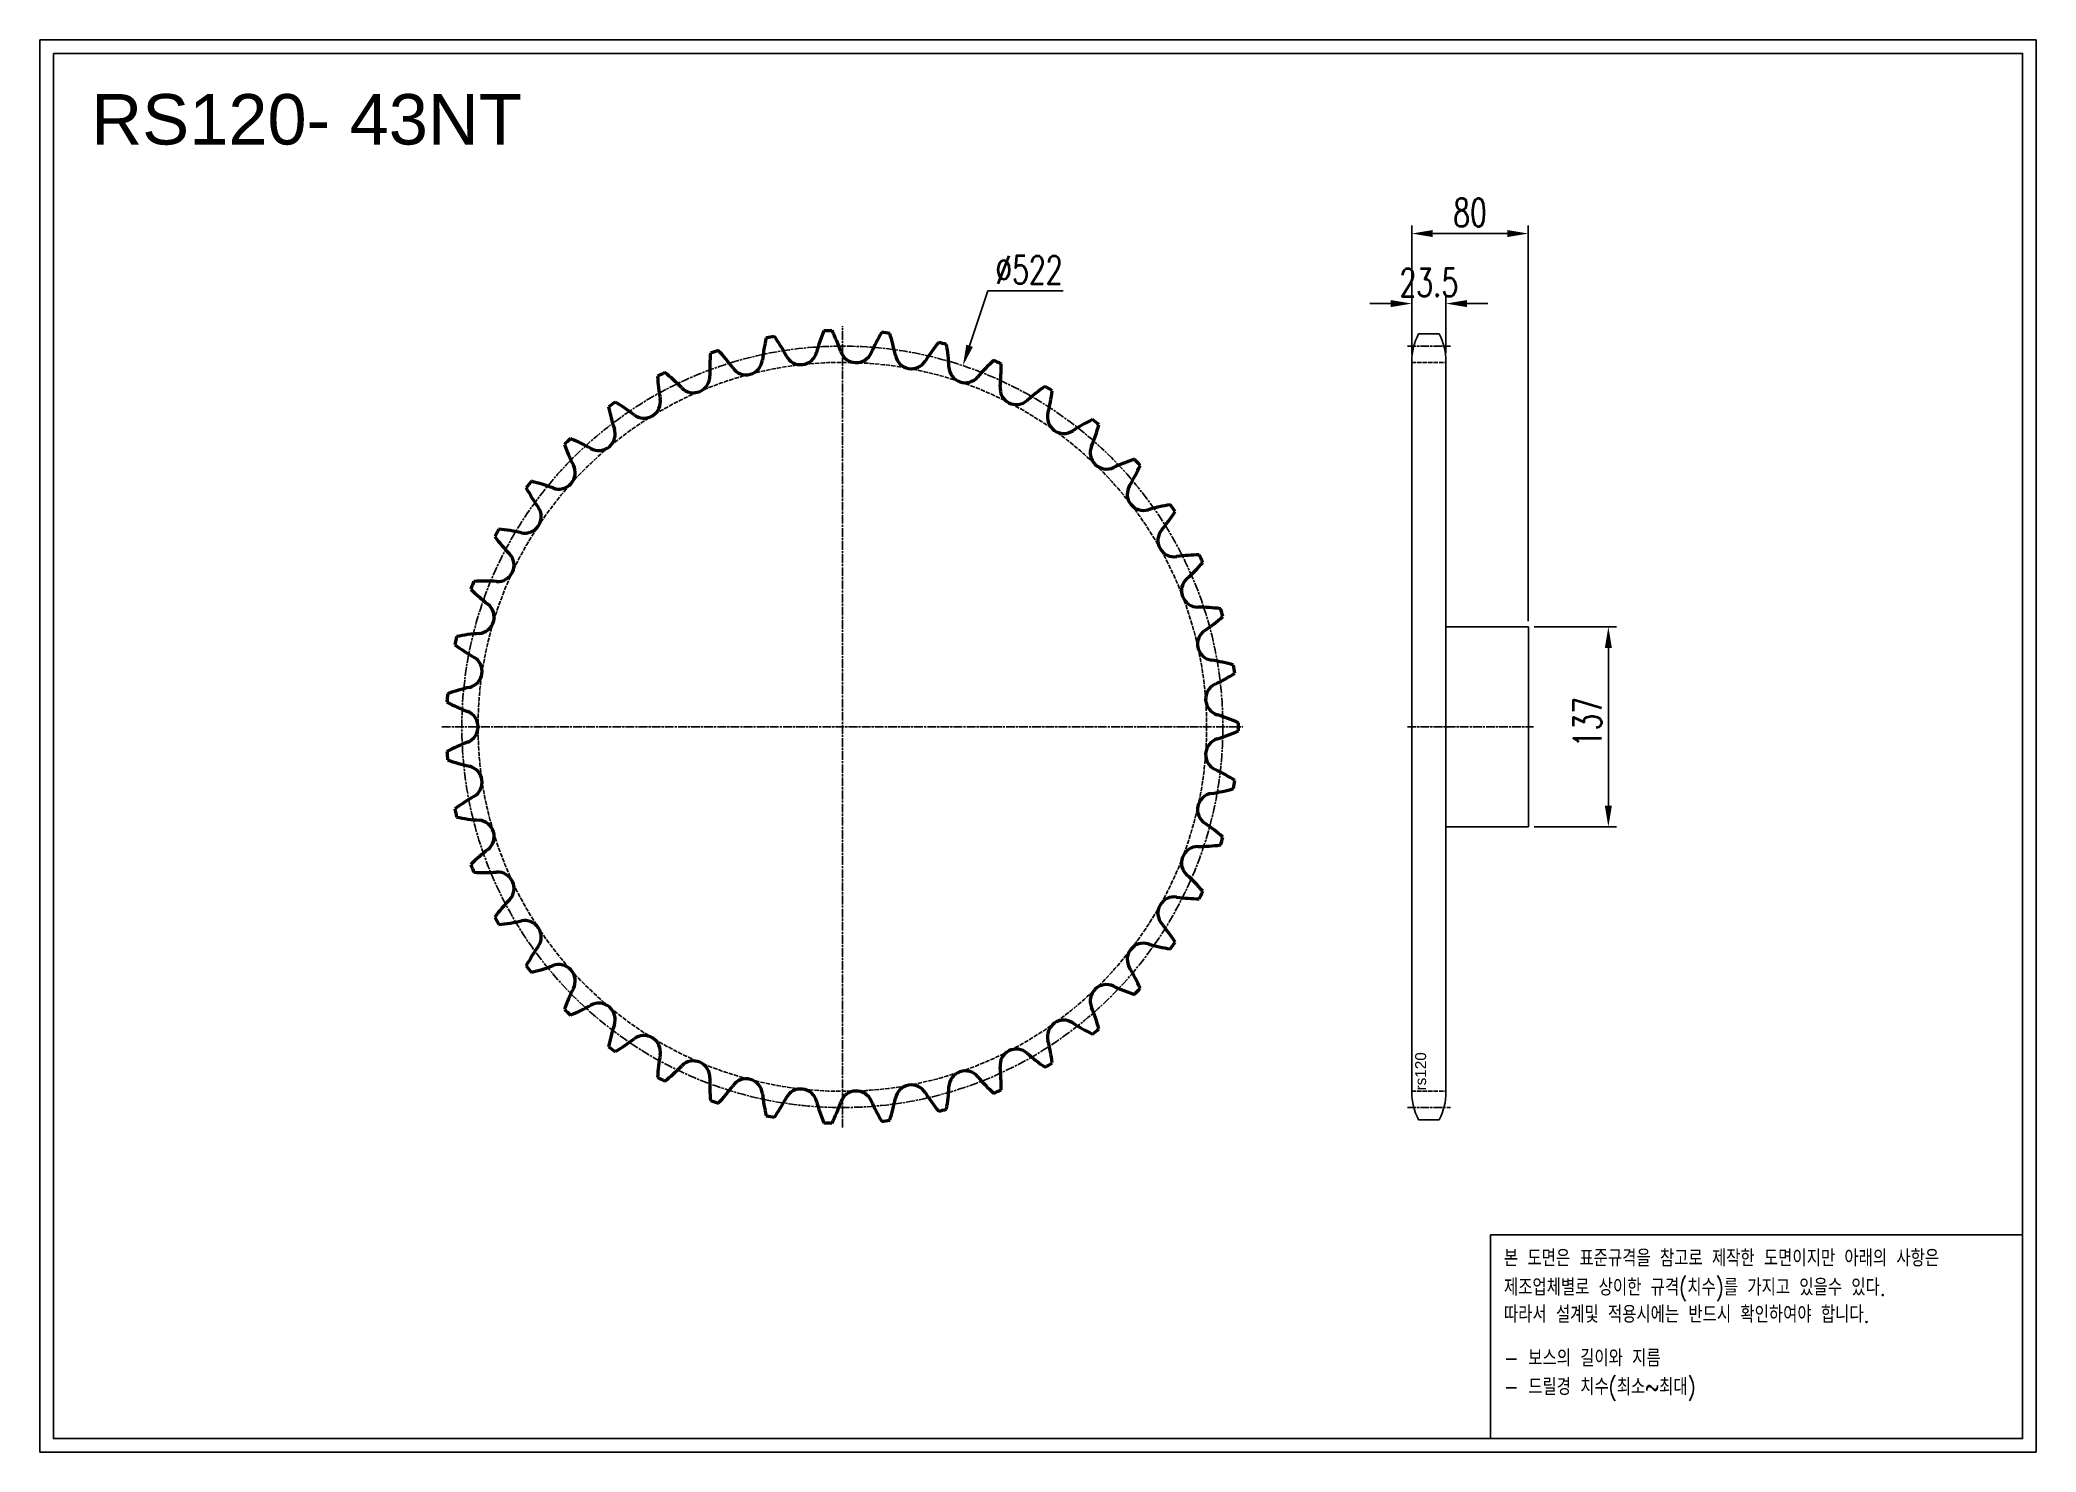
# Model space of a CAD drawing. Header units: millimetres. Extents: x -63511 to -62142, y 42126 to 43094.
import ezdxf

# ---------------------------------------------------------------- set-up
doc = ezdxf.new("R2010")
doc.units = ezdxf.units.MM
for name, pattern in [('AM_ISO02W050', [7.5, 6, -1.5]), ('AM_ISO02W050x2', [3.75, 3, -0.75]), ('AM_ISO08W050', [18, 12, -1.5, 3, -1.5]), ('AM_ISO08W050x2', [9, 6, -0.75, 1.5, -0.75])]:
    doc.linetypes.add(name, pattern=pattern)
for name, color, linetype, lineweight in [('AM_0N', 7, 'Continuous', 50), ('AM_3N', 6, 'AM_ISO02W050', 25), ('AM_7', 4, 'AM_ISO08W050', 25), ('AM_7N', 4, 'AM_ISO08W050', 25)]:
    doc.layers.add(name, color=color, linetype=linetype, lineweight=lineweight)
doc.layers.add('S-DIM', color=7, linetype='Continuous')
doc.styles.add('HAN', font='ROMANS.shx', dxfattribs={"width": 0.7, "bigfont": 'whgtxt.shx'})
doc.styles.add('HSG', font='SIMPLEX.shx', dxfattribs={"width": 0.7, "bigfont": 'HSG.shx'})
doc.styles.get("Standard").update_dxf_attribs({"font": 'arial.ttf'})
doc.dimstyles.new('APP32', dxfattribs={"dimscale": 8, "dimtxt": 2.4, "dimasz": 1.8, "dimexe": 0.7, "dimexo": 0.5, "dimgap": 0.6, "dimtad": 1, "dimtoh": 1, "dimdec": 1, "dimrnd": 0.01, "dimzin": 9, "dimdsep": 46, "dimtxsty": 'HSG', "dimcen": 0, "dimclrd": 1, "dimclre": 1, "dimclrt": 256, "dimazin": 2, "dimtp": 1, "dimtm": 1, "dimtfac": 0.5, "dimtdec": 1, "dimtofl": 0, "dimtmove": 0, "dimatfit": 3, "dimfxl": 0, "dimtvp": 1, "dimtolj": 2, "dimlwd": -1, "dimlwe": -1, "dimarcsym": 0})

# ---------------------------------------------------------------- blocks, each defined once
blk = doc.blocks.new('*D1')
at = {"layer": 'Defpoints', "color": 0, "transparency": 16777216}
for p in [(-62878.1, 42870.6), (-63043.5, 42375.5)]:
    blk.add_point(p, dxfattribs=at)
at = {"layer": 'S-DIM', "color": 1, "transparency": 16777216}
for p, q in [((-62861, 42921.9), (-62873.5, 42884.2)), ((-62809.4, 42921.9), (-62861, 42921.9))]:
    blk.add_line(p, q, dxfattribs=at)
blk.add_solid([(-62875.8, 42885), (-62871.3, 42883.5), (-62878.1, 42870.6)], dxfattribs=at)
at = {"layer": 'S-DIM', "transparency": 16777216, "insert": (-62832.8, 42936.3), "char_height": 19.2, "attachment_point": 5, "style": 'HSG'}
blk.add_mtext('\\A2;∅522', dxfattribs=at)
blk = doc.blocks.new('*D2')
at = {"layer": 'Defpoints', "color": 0, "transparency": 16777216}
for p in [(-62490.3, 42691.5), (-62490.3, 42554.5), (-62435.4, 42554.5)]:
    blk.add_point(p, dxfattribs=at)
at = {"layer": 'S-DIM', "color": 1, "transparency": 16777216}
for p, q in [((-62486.3, 42691.5), (-62429.8, 42691.5)), ((-62435.4, 42677.1), (-62435.4, 42568.9)), ((-62486.3, 42554.5), (-62429.8, 42554.5))]:
    blk.add_line(p, q, dxfattribs=at)
for points in [[(-62437.8, 42677.1), (-62433, 42677.1), (-62435.4, 42691.5)], [(-62437.8, 42568.9), (-62433, 42568.9), (-62435.4, 42554.5)]]:
    blk.add_solid(points, dxfattribs=at)
at = {"layer": 'S-DIM', "transparency": 16777216, "insert": (-62449.8, 42626.3), "char_height": 19.2, "attachment_point": 5, "rotation": 90, "style": 'HSG'}
blk.add_mtext('\\A2;137', dxfattribs=at)
blk = doc.blocks.new('*D3')
at = {"layer": 'Defpoints', "color": 0, "transparency": 16777216}
for p in [(-62546.8, 42913.2), (-62570.3, 42874.2), (-62546.8, 42875.2)]:
    blk.add_point(p, dxfattribs=at)
at = {"layer": 'S-DIM', "color": 1, "transparency": 16777216}
for p, q in [((-62584.7, 42913.2), (-62599.1, 42913.2)), ((-62570.3, 42878.2), (-62570.3, 42918.8)), ((-62546.8, 42879.2), (-62546.8, 42918.8)), ((-62532.4, 42913.2), (-62518, 42913.2))]:
    blk.add_line(p, q, dxfattribs=at)
for points in [[(-62584.7, 42915.6), (-62584.7, 42910.8), (-62570.3, 42913.2)], [(-62532.4, 42915.6), (-62532.4, 42910.8), (-62546.8, 42913.2)]]:
    blk.add_solid(points, dxfattribs=at)
at = {"layer": 'S-DIM', "transparency": 16777216, "insert": (-62558.5, 42927.6), "char_height": 19.2, "attachment_point": 5, "style": 'HSG'}
blk.add_mtext('\\A2;23.5', dxfattribs=at)
blk = doc.blocks.new('*D4')
at = {"layer": 'Defpoints', "color": 0, "transparency": 16777216}
for p in [(-62490.3, 42961.2), (-62570.3, 42874.2), (-62490.3, 42691.5)]:
    blk.add_point(p, dxfattribs=at)
at = {"layer": 'S-DIM', "color": 1, "transparency": 16777216}
for p, q in [((-62570.3, 42878.2), (-62570.3, 42966.8)), ((-62490.3, 42695.5), (-62490.3, 42966.8)), ((-62555.9, 42961.2), (-62504.7, 42961.2))]:
    blk.add_line(p, q, dxfattribs=at)
for points in [[(-62555.9, 42963.6), (-62555.9, 42958.8), (-62570.3, 42961.2)], [(-62504.7, 42963.6), (-62504.7, 42958.8), (-62490.3, 42961.2)]]:
    blk.add_solid(points, dxfattribs=at)
at = {"layer": 'S-DIM', "transparency": 16777216, "insert": (-62530.3, 42975.6), "char_height": 19.2, "attachment_point": 5, "style": 'HSG'}
blk.add_mtext('\\A2;80', dxfattribs=at)
blk = doc.blocks.new('notice1')
at = {"color": 4}
blk.add_lwpolyline([(-22142.12, 1735.9), (-22053.8, 1735.9), (-22053.8, 1702.07), (-22142.12, 1702.07)], close=True, dxfattribs=at)
at = {"color": 4, "style": 'HAN', "width": 0.8}
for s, p in [('본 도면은 표준규격을 참고로 제작한 도면이지만 아래의 사항은', (-22139.9, 1730.62)), ('제조업체별로 상이한 규격(치수)를 가지고 있을수 있다.', (-22139.9, 1725.78)), ('따라서 설계및 적용시에는 반드시 확인하여야 합니다.', (-22139.9, 1721.28)), ('- 보스의 길이와 지름', (-22139.9, 1714.03)), ('- 드릴경 치수(최소~최대)', (-22139.9, 1709.27))]:
    blk.add_text(s, height=2.7949, dxfattribs=at).set_placement(p)

msp = doc.modelspace()

# ---------------------------------------------------------------- linework, layer by layer
for p, q in [((-62565.53, 42892.43), (-62551.5, 42892.43)), ((-62570.27, 42873.43), (-62570.27, 42372.65)), ((-62546.77, 42873.43), (-62546.77, 42372.65)), ((-62546.77, 42691.54), (-62490.27, 42691.54)), ((-62490.27, 42691.54), (-62490.27, 42554.54)), ((-62490.27, 42554.54), (-62546.77, 42554.54)), ((-62565.53, 42353.65), (-62551.5, 42353.65))]:
    msp.add_line(p, q)
for points in [[(-63511.18, 43093.94), (-62142.03, 43093.94), (-62142.03, 42125.86), (-63511.18, 42125.86)], [(-63501.96, 43084.72), (-62151.25, 43084.72), (-62151.25, 42135.08), (-63501.96, 42135.08)]]:
    msp.add_lwpolyline(points, close=True)
for centre, start, end in [((-62529.77, 42873.43), 152.02179, 180), ((-62587.27, 42873.43), 0, 27.97821), ((-62529.77, 42372.65), 180, 207.97821), ((-62587.27, 42372.65), 332.02179, 0)]:
    msp.add_arc(centre, 40.5, start, end)
at = {"layer": 'AM_0N'}
for centre, radius, start, end in [((-62896.39, 42861.02), 120.04, 166.17639, 173.60465), ((-62960.8, 42623.04), 271.71, 99.86432, 101.06591), ((-63105.98, 42822.3), 120.04, 27.32558, 34.75384), ((-62862.43, 42849.1), 120.04, 157.8043, 165.23256), ((-62960.8, 42623.04), 271.71, 91.49223, 92.69382), ((-63075.42, 42841.32), 120.04, 18.95349, 26.38175), ((-62830.56, 42832.37), 120.04, 149.43221, 156.86047), ((-62960.8, 42623.04), 271.71, 83.12013, 84.32173), ((-63042.42, 42855.68), 120.04, 10.5814, 18.00965), ((-62801.47, 42811.18), 120.04, 141.06011, 148.48837), ((-62960.8, 42623.04), 271.71, 74.74804, 75.94963), ((-63007.68, 42865.09), 120.04, 2.2093, 9.63756), ((-62931.73, 42867.86), 120.04, 174.54849, 181.97674), ((-62960.8, 42623.04), 271.71, 108.23641, 109.438), ((-63133.45, 42799.04), 120.04, 35.69767, 43.12593), ((-63026.84, 42875.64), 11.23, 215.69767, 353.60465), ((-62989.36, 42882.56), 11.23, 207.32558, 345.23256), ((-62951.27, 42883.96), 11.23, 198.95349, 336.86047), ((-62913.38, 42879.79), 11.23, 190.5814, 328.48837), ((-62876.5, 42870.15), 11.23, 182.2093, 320.11628), ((-62775.78, 42785.97), 120.04, 132.68802, 140.11628), ((-62960.8, 42623.04), 271.71, 66.37595, 67.57754), ((-62971.93, 42869.33), 120.04, 353.83721, 1.26547), ((-62960.8, 42623.04), 271.71, 116.60851, 117.8101), ((-62967.68, 42869.49), 120.04, 182.92058, 190.34884), ((-63157.23, 42772.03), 120.04, 44.06977, 51.49803), ((-63062.92, 42863.33), 11.23, 224.06977, 1.97674), ((-62841.42, 42855.24), 11.23, 173.83721, 311.74419), ((-62754.03, 42757.3), 120.04, 124.31593, 131.74419), ((-62960.8, 42623.04), 271.71, 58.00386, 59.20545), ((-62960.8, 42623.04), 271.71, 124.9806, 126.18219), ((-63003.49, 42865.86), 120.04, 191.29267, 198.72093), ((-63176.83, 42741.84), 120.04, 52.44186, 59.87012), ((-63096.81, 42845.9), 11.23, 232.44186, 10.34884), ((-62935.96, 42868.33), 120.04, 345.46512, 352.89338), ((-63127.81, 42823.73), 11.23, 240.81395, 18.72093), ((-62808.89, 42835.38), 11.23, 165.46512, 303.37209), ((-62736.68, 42725.76), 120.04, 115.94383, 123.37209), ((-62900.51, 42862.09), 120.04, 337.09302, 344.52128), ((-62960.8, 42623.04), 271.71, 49.63176, 50.83335), ((-62960.8, 42623.04), 271.71, 133.35269, 134.55428), ((-63038.39, 42857.05), 120.04, 199.66476, 207.09302), ((-63191.83, 42709.12), 120.04, 60.81395, 68.24221), ((-62779.59, 42811), 11.23, 157.09302, 295), ((-63155.25, 42797.27), 11.23, 249.18605, 27.09302), ((-62724.11, 42692.03), 120.04, 107.57174, 115), ((-62866.34, 42850.77), 120.04, 328.72093, 336.14919), ((-62960.8, 42623.04), 271.71, 41.25967, 42.46126), ((-62960.8, 42623.04), 271.71, 141.72479, 142.92638), ((-63071.64, 42843.26), 120.04, 208.03686, 215.46512), ((-63201.9, 42674.57), 120.04, 69.18605, 76.61431), ((-62754.15, 42782.61), 11.23, 148.72093, 286.62791), ((-63178.55, 42767.1), 11.23, 257.55814, 35.46512), ((-62716.59, 42656.83), 120.04, 99.19965, 106.62791), ((-62960.8, 42623.04), 271.71, 32.88758, 34.08917), ((-62960.8, 42623.04), 271.71, 150.09688, 151.29847), ((-63206.83, 42638.92), 120.04, 77.55814, 84.9864), ((-62834.19, 42834.59), 120.04, 320.34884, 327.7771), ((-63102.52, 42824.78), 120.04, 216.40895, 223.83721), ((-62733.12, 42750.82), 11.23, 140.34884, 278.25581), ((-63197.2, 42733.86), 11.23, 265.93023, 43.83721), ((-62714.27, 42620.92), 120.04, 90.82756, 98.25581), ((-62804.74, 42813.9), 120.04, 311.97674, 319.405), ((-62960.8, 42623.04), 271.71, 24.51548, 25.71707), ((-62960.8, 42623.04), 271.71, 158.46897, 159.67056), ((-63130.38, 42802), 120.04, 224.78104, 232.2093), ((-63206.52, 42602.93), 120.04, 85.93023, 93.35849), ((-62716.94, 42716.31), 11.23, 131.97674, 269.88372), ((-63210.82, 42698.26), 11.23, 274.30233, 52.2093), ((-62717.21, 42585.04), 120.04, 82.45546, 89.88372), ((-62960.8, 42623.04), 271.71, 16.14339, 17.34498), ((-62778.62, 42789.14), 120.04, 303.60465, 311.03291), ((-62960.8, 42623.04), 271.71, 166.84106, 168.04266), ((-63154.63, 42775.4), 120.04, 233.15314, 240.5814), ((-63200.97, 42567.36), 120.04, 94.30233, 101.73058), ((-62705.96, 42679.81), 11.23, 123.60465, 261.51163), ((-63219.11, 42661.06), 11.23, 282.67442, 60.5814), ((-62725.34, 42549.98), 120.04, 74.08337, 81.51163), ((-62960.8, 42623.04), 271.71, 7.7713, 8.97289), ((-63190.31, 42532.99), 120.04, 102.67442, 110.10268), ((-62700.41, 42642.1), 11.23, 115.23256, 253.13953), ((-62756.37, 42760.84), 120.04, 295.23256, 302.66082), ((-62960.8, 42623.04), 271.71, 175.21316, 176.41475), ((-63174.75, 42745.55), 120.04, 241.52523, 248.95349), ((-63221.89, 42623.04), 11.23, 291.04651, 68.95349), ((-62738.49, 42516.48), 120.04, 65.71128, 73.13953), ((-62960.8, 42623.04), 271.71, 359.3992, 0.6008), ((-63174.75, 42500.53), 120.04, 111.04651, 118.47477), ((-62700.41, 42603.98), 11.23, 106.86047, 244.76744), ((-62738.49, 42729.61), 120.04, 286.86047, 294.28872), ((-62960.8, 42623.04), 271.71, 183.58525, 184.78684), ((-63190.31, 42713.1), 120.04, 249.89732, 257.32558), ((-63219.11, 42585.03), 11.23, 299.4186, 77.32558), ((-62725.34, 42696.1), 120.04, 278.48837, 285.91663), ((-62756.37, 42485.24), 120.04, 57.33918, 64.76744), ((-62960.8, 42623.04), 271.71, 351.02711, 352.2287), ((-63154.63, 42470.69), 120.04, 119.4186, 126.84686), ((-62705.96, 42566.27), 11.23, 98.48837, 236.39535), ((-62960.8, 42623.04), 271.71, 191.95734, 193.15894), ((-63200.97, 42678.72), 120.04, 258.26942, 265.69767), ((-63210.82, 42547.82), 11.23, 307.7907, 85.69767), ((-62778.62, 42456.94), 120.04, 48.96709, 56.39535), ((-62716.94, 42529.77), 11.23, 90.11628, 228.02326), ((-62717.21, 42661.04), 120.04, 270.11628, 277.54454), ((-62960.8, 42623.04), 271.71, 342.65502, 343.85661), ((-63130.38, 42444.09), 120.04, 127.7907, 135.21896), ((-62960.8, 42623.04), 271.71, 200.32944, 201.53103), ((-63206.52, 42643.16), 120.04, 266.64151, 274.06977), ((-63197.2, 42512.22), 11.23, 316.16279, 94.06977), ((-62804.74, 42432.19), 120.04, 40.595, 48.02326), ((-63102.52, 42421.3), 120.04, 136.16279, 143.59105), ((-62733.12, 42495.26), 11.23, 81.74419, 219.65116), ((-62714.27, 42625.17), 120.04, 261.74419, 269.17244), ((-62960.8, 42623.04), 271.71, 334.28293, 335.48452), ((-62960.8, 42623.04), 271.71, 208.70153, 209.90312), ((-63206.83, 42607.17), 120.04, 275.0136, 282.44186), ((-63178.55, 42478.98), 11.23, 324.53488, 102.44186), ((-62834.19, 42411.5), 120.04, 32.2229, 39.65116), ((-63071.64, 42402.82), 120.04, 144.53488, 151.96314), ((-62754.15, 42463.47), 11.23, 73.37209, 211.27907), ((-62716.59, 42589.25), 120.04, 253.37209, 260.80035), ((-62960.8, 42623.04), 271.71, 325.91083, 327.11242), ((-62960.8, 42623.04), 271.71, 217.07362, 218.27521), ((-63201.9, 42571.52), 120.04, 283.38569, 290.81395), ((-63155.25, 42448.81), 11.23, 332.90698, 110.81395), ((-62866.34, 42395.32), 120.04, 23.85081, 31.27907), ((-63038.39, 42389.03), 120.04, 152.90698, 160.33524), ((-62779.59, 42435.09), 11.23, 65, 202.90698), ((-62724.11, 42554.05), 120.04, 245, 252.42826), ((-62960.8, 42623.04), 271.71, 317.53874, 318.74033), ((-63191.83, 42536.96), 120.04, 291.75779, 299.18605), ((-63127.81, 42422.36), 11.23, 341.27907, 119.18605), ((-62900.51, 42383.99), 120.04, 15.47872, 22.90698), ((-62960.8, 42623.04), 271.71, 225.44572, 226.64731), ((-63003.49, 42380.23), 120.04, 161.27907, 168.70733), ((-62808.89, 42410.7), 11.23, 56.62791, 194.53488), ((-62736.68, 42520.33), 120.04, 236.62791, 244.05617), ((-62960.8, 42623.04), 271.71, 233.81781, 235.0194), ((-63176.83, 42504.24), 120.04, 300.12988, 307.55814), ((-63096.81, 42400.18), 11.23, 349.65116, 127.55814), ((-62935.96, 42377.76), 120.04, 7.10662, 14.53488), ((-62960.8, 42623.04), 271.71, 309.16665, 310.36824), ((-62967.68, 42376.6), 120.04, 169.65116, 177.07942), ((-63157.23, 42474.05), 120.04, 308.50197, 315.93023), ((-63062.92, 42382.75), 11.23, 358.02326, 135.93023), ((-62841.42, 42390.85), 11.23, 48.25581, 186.16279), ((-62971.93, 42376.75), 120.04, 358.73453, 6.16279), ((-62754.03, 42488.79), 120.04, 228.25581, 235.68407), ((-62960.8, 42623.04), 271.71, 300.79455, 301.99614), ((-62960.8, 42623.04), 271.71, 242.1899, 243.39149), ((-62931.73, 42378.22), 120.04, 178.02326, 185.45151), ((-63133.45, 42447.04), 120.04, 316.87407, 324.30233), ((-63026.84, 42370.45), 11.23, 6.39535, 144.30233), ((-62913.38, 42366.3), 11.23, 31.51163, 169.4186), ((-63007.68, 42381), 120.04, 350.36244, 357.7907), ((-62876.5, 42375.94), 11.23, 39.88372, 177.7907), ((-62775.78, 42460.11), 120.04, 219.88372, 227.31198), ((-62960.8, 42623.04), 271.71, 250.562, 251.76359), ((-62896.39, 42385.07), 120.04, 186.39535, 193.82361), ((-63105.98, 42423.78), 120.04, 325.24616, 332.67442), ((-62989.36, 42363.52), 11.23, 14.76744, 152.67442), ((-62862.43, 42396.98), 120.04, 194.76744, 202.1957), ((-63075.42, 42404.77), 120.04, 333.61825, 341.04651), ((-62951.27, 42362.13), 11.23, 23.13953, 161.04651), ((-62830.56, 42413.71), 120.04, 203.13953, 210.56779), ((-63042.42, 42390.4), 120.04, 341.99035, 349.4186), ((-62801.47, 42434.91), 120.04, 211.51163, 218.93989), ((-62960.8, 42623.04), 271.71, 292.42246, 293.62405), ((-62960.8, 42623.04), 271.71, 258.93409, 260.13568), ((-62960.8, 42623.04), 271.71, 267.30618, 268.50777), ((-62960.8, 42623.04), 271.71, 275.67827, 276.87987), ((-62960.8, 42623.04), 271.71, 284.05037, 285.25196)]:
    msp.add_arc(centre, radius, start, end, dxfattribs=at)
at = {"layer": 'AM_3N', "linetype": 'AM_ISO02W050x2'}
for p, q in [((-62570.27, 42872.9), (-62546.77, 42872.9)), ((-62570.27, 42373.18), (-62546.77, 42373.18))]:
    msp.add_line(p, q, dxfattribs=at)
msp.add_circle((-62960.8, 42623.04), 249.86, dxfattribs=at)
at = {"layer": 'AM_7', "linetype": 'AM_ISO08W050x2'}
for p, q in [((-62573.27, 42884.02), (-62543.77, 42884.02)), ((-62573.27, 42623.04), (-62486.84, 42623.04)), ((-62573.27, 42362.07), (-62543.77, 42362.07))]:
    msp.add_line(p, q, dxfattribs=at)
msp.add_circle((-62960.8, 42623.04), 260.98, dxfattribs=at)
at = {"layer": 'AM_7N', "linetype": 'AM_ISO08W050x2'}
for p, q in [((-62960.8, 42348.33), (-62960.8, 42897.75)), ((-63235.51, 42623.04), (-62686.09, 42623.04))]:
    msp.add_line(p, q, dxfattribs=at)

# ---------------------------------------------------------------- block references
at = {"xscale": 4.131952105881599, "yscale": 4.131952105881599, "zscale": 4.131952105881599}
msp.add_blockref('notice1', (28973.98, 35102.22), dxfattribs=at)

# ---------------------------------------------------------------- texts
msp.add_text('RS120- 43NT', height=34.5744).set_placement((-63475.92, 43022.25))
msp.add_text('rs120', height=7.5, rotation=90).set_placement((-62560.42, 42373.76))

# ---------------------------------------------------------------- dimensions: what is measured, and where the dimension line sits
at = {"layer": 'S-DIM'}
dim = msp.add_linear_dim(base=(-62490.27, 42961.25), p1=(-62570.26, 42874.16), p2=(-62490.27, 42691.54), dimstyle='APP32', dxfattribs=at)
dim.commit()
dim.dimension.update_dxf_attribs({"geometry": '*D4', "text_midpoint": (-62530.26, 42975.65)})
dim = msp.add_diameter_dim_2p(p1=(-63043.499, 42375.515), p2=(-62878.1095, 42870.57), dimstyle='APP32', dxfattribs=at)
dim.commit()
dim.dimension.update_dxf_attribs({"geometry": '*D1', "text_midpoint": (-62832.7997, 42921.904), "dimtype": 131})
dim = msp.add_linear_dim(base=(-62546.8, 42913.25), p1=(-62570.26, 42874.16), p2=(-62546.8, 42875.15), dimstyle='APP32', dxfattribs=at)
dim.commit()
dim.dimension.update_dxf_attribs({"geometry": '*D3', "text_midpoint": (-62558.53, 42913.25), "dimtype": 128})
dim = msp.add_linear_dim(base=(-62435.41, 42554.54), p1=(-62490.27, 42691.54), p2=(-62490.27, 42554.54), angle=90, dimstyle='APP32', dxfattribs=at)
dim.commit()
dim.dimension.update_dxf_attribs({"geometry": '*D2', "text_midpoint": (-62435.41, 42626.26), "dimtype": 128})

doc.saveas('drawing.dxf')
